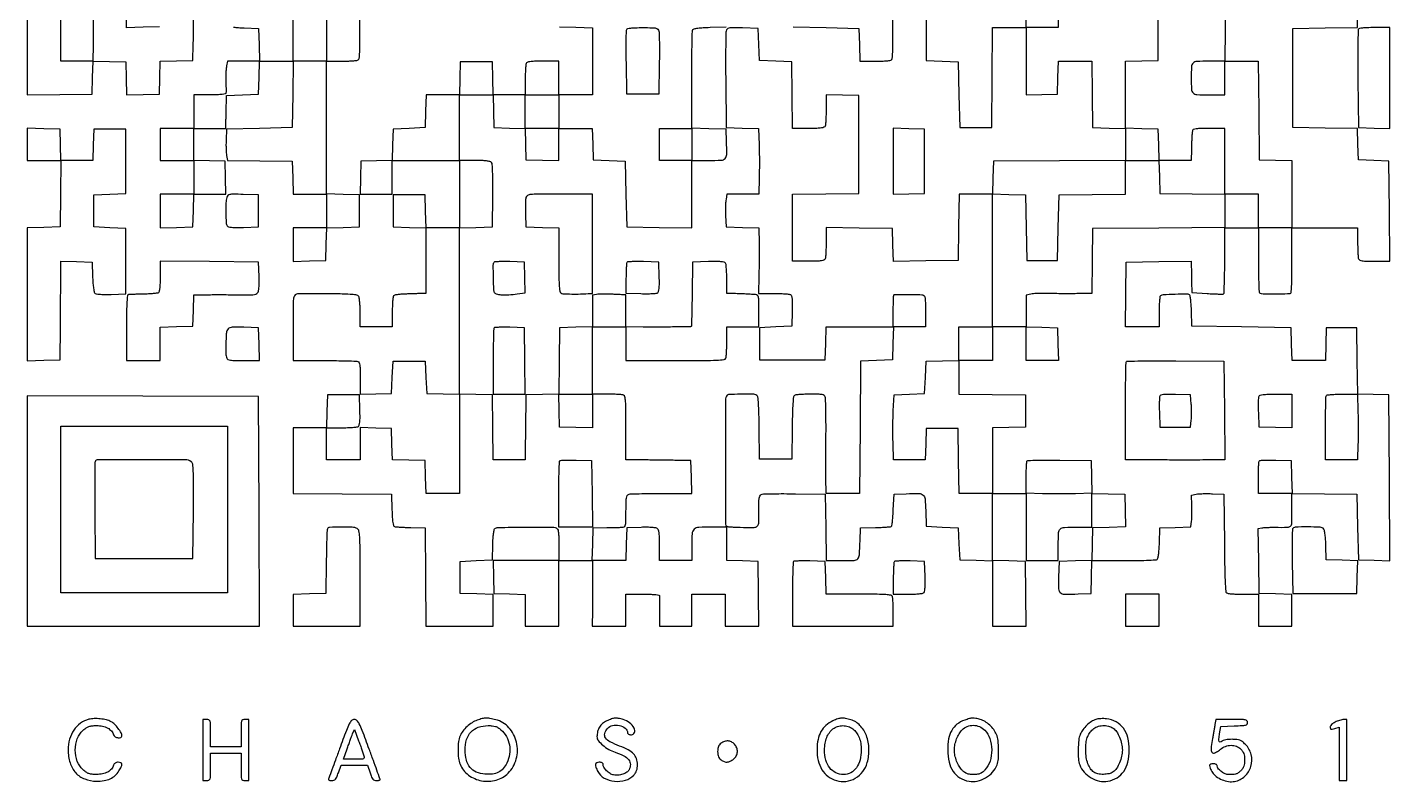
# Model space of a CAD drawing. Extents: x 179 to 1071, y 112 to 1107.
# Drawn here: x 179 to 1071, y 112 to 606 of the extents above; entities that cross this region are included whole.
import ezdxf

# ---------------------------------------------------------------- set-up
doc = ezdxf.new("R2010")
doc.units = 0

msp = doc.modelspace()

# ---------------------------------------------------------------- linework, layer by layer
for points in [[(179, 648.932337), (179, 605.446281), (179, 561.960225), (200.25, 562.230112), (221.5, 562.5), (221.784171, 573.283485), (222.068343, 584.06697), (232.784171, 583.783485), (243.5, 583.5), (243.784171, 572.716515), (244.068343, 561.93303), (254.784171, 562.216515), (265.5, 562.5), (265.783492, 573.216508), (266.066984, 583.933016), (276.783492, 584.216508), (287.5, 584.5), (287.703106, 595, 0.001202), (287.784366, 599.797098, 0.000693), (287.860325, 605.573437, 0.000692), (287.920534, 611.373532, 0.001159)], [(313.999888, 606.312947, 0.013854), (317.34104, 605.980158, 0.010217), (321.054124, 605.790118), (330.5, 605.5), (330.783832, 594.75), (331.067663, 584), (320.613287, 584), (310.158911, 584), (309.491485, 580.961233, 0.032614), (309.2466, 579.351807, 0.009444), (309.078539, 576.843679, 0.009453), (308.995833, 574.00354, 0.009958), (309.022948, 571.211233, -0.002029), (309.091014, 568.549719, -0.002615), (309.13083, 566.104237, -0.001991), (309.145313, 564.054842, -0.022901), (309.110918, 563.25, -0.318168), (308.595088, 562.643251, -0.03323), (306.652875, 562.282403, -0.023253), (303.529831, 562.061032, -0.006067), (298.5, 562), (288, 562), (288, 551), (288, 540), (277, 540), (266, 540), (266, 529.5), (266, 519), (277, 519), (288, 519), (288, 508), (288, 497), (277, 497), (266, 497), (266, 485.966168), (266, 474.932337), (276.75, 475.216168), (287.5, 475.5), (287.783832, 486.25), (288.067663, 497), (298.567663, 497), (309.067663, 497), (308.783832, 507.75), (308.5, 518.5), (298.25, 518.784983), (288, 519.069966), (288, 529.534983), (288, 540), (298.5, 540), (309, 540), (309.111066, 545.75, -0.000597), (309.16368, 548.315351, -0.000388), (309.230318, 551.279688, -0.00039), (309.29986, 554.172908, -0.000742), (309.361066, 556.5), (309.5, 561.5), (320, 562), (330.5, 562.5), (330.783832, 573.25), (331.067663, 584), (342.053334, 584), (353.039005, 584), (352.769502, 562.25), (352.5, 540.5), (331, 540), (309.5, 539.5), (309.192221, 532.5, 0.009322), (309.118419, 529.583091, 0.008787), (309.150921, 526.607369, 0.008782), (309.272364, 523.972652, 0.02997), (309.483826, 522.269767), (310.08321, 519.039533), (331.291605, 518.769767), (352.5, 518.5), (352.783832, 507.75), (353.067663, 497), (364.033832, 497), (375, 497), (375, 486), (375, 475), (364, 475), (353, 475), (353, 463.966168), (353, 452.932337), (363.75, 453.216168), (374.5, 453.5), (374.783492, 464.216508), (375.066984, 474.933016), (385.783492, 475.216508), (396.5, 475.5), (396.5, 486), (396.5, 496.5), (385.75, 496.783832), (375, 497.067663), (375, 540.533832), (375, 584), (384.75, 584.015313, 0.00745), (388.574851, 584.078314, 0.010333), (391.998859, 584.256641, 0.007159), (394.837957, 584.504313, 0.11666), (395.735476, 584.815354, 0.231901), (396.364587, 585.843359, 0.011594), (396.649677, 589.895233, 0.011764), (396.79332, 595.998408, 0.00288), (396.735476, 606.050041), (396.5, 626.5)], [(767.5, 626.5), (767.5, 605.5), (767.5, 584.5), (778, 584), (788.5, 583.5), (789, 562), (789.5, 540.5), (800, 540.5), (810.5, 540.5), (810.763664, 573.25), (811.027329, 606), (822.013664, 606), (833, 606), (833, 583.965017), (833, 561.930034), (843.25, 562.215017), (853.5, 562.5), (853.783832, 573.25), (854.067663, 584), (865.014329, 584), (875.960995, 584), (876.230498, 562.25), (876.5, 540.5), (887.25, 540.216168), (898, 539.932337), (898, 529.476791), (898, 519.021245), (854.75, 518.760623), (811.5, 518.5), (811.216168, 507.75), (810.932337, 497), (799.985671, 497), (789.039005, 497), (788.769502, 475.25), (788.5, 453.5), (767.284032, 453.230211), (746.068065, 452.960423), (745.784032, 463.730211), (745.5, 474.5), (723.75, 474.769502), (702, 475.039005), (702, 465.60129, -0.005939), (701.955696, 461.871254, -0.007818), (701.821697, 458.471254, -0.005899), (701.632119, 455.63856, -0.07207), (701.393011, 454.581787, -0.205218), (700.601595, 453.76761, -0.063068), (698.913621, 453.30265, -0.030363), (695.960143, 453.059586, -0.005351), (690.393011, 453), (680, 453), (680, 474.980498), (680, 496.960995), (701.75, 497.230498), (723.5, 497.5), (723.5, 529.5), (723.5, 561.5), (712.75, 561.783832), (702, 562.067663), (702, 552.615619, -0.00593), (701.955696, 548.880092, -0.007809), (701.821697, 545.475463, -0.005887), (701.632128, 542.638889, -0.0721), (701.393011, 541.581787, -0.205063), (700.602242, 540.767793, -0.063154), (698.916741, 540.302749, -0.030411), (695.968078, 540.059623, -0.005366), (690.412514, 540), (680.039005, 540), (679.769502, 561.75), (679.5, 583.5), (669, 584), (658.5, 584.5), (658, 595), (657.5, 605.5), (647.277755, 605.784677, 0.003506), (640.711919, 605.921466, 0.049575), (638.371271, 605.721441, 0.164803), (637.212904, 605.071993, 0.129588), (636.550224, 603.784677, 0.051347), (636.352955, 602.077691, 0.000995), (636.260202, 593.211749, 0.002387), (636.221888, 582.853401, 0.001596), (636.272468, 571), (636.5, 540.5), (647.162399, 540.217057), (657.824797, 539.934114), (658.162399, 529.217057, -0.004794), (658.269327, 524.336011, -0.002808), (658.308493, 518.490323, -0.002808), (658.281987, 512.641501, -0.004771), (658.185662, 507.75), (657.871323, 497), (647.480975, 497), (637.090626, 497), (636.488823, 493.75, 0.030569), (636.275841, 492.012596, 0.008349), (636.153831, 489.251562, 0.00841), (636.120388, 486.109769, 0.008667), (636.19351, 483), (636.5, 475.5), (647.25, 475.216168), (658, 474.932337), (658.109067, 464.716168, -0.002426), (658.13656, 459.994918, -0.00132), (658.126879, 454.196312, -0.001315), (658.08595, 448.299595, -0.002087), (658.016543, 443.25), (657.814951, 432), (667.657476, 431.984687, -0.007683), (671.521546, 431.919292, -0.010595), (674.987176, 431.733781, -0.007485), (677.858404, 431.475724, -0.115704), (678.788231, 431.152042, -0.19692), (679.395734, 430.294865, -0.033714), (679.721018, 428.282937, -0.023663), (679.861823, 425.195195, -0.006827), (679.788231, 420.417355), (679.5, 410.5), (669, 410), (658.5, 409.5), (658.5, 399), (658.5, 388.5), (680, 388.5), (701.5, 388.5), (701.783832, 399.25), (702.067663, 410), (724.067663, 410), (746.067663, 410), (745.783832, 399.25), (745.5, 388.5), (735, 388), (724.5, 387.5), (724.239377, 344.25), (723.978755, 301), (712.989377, 301), (702, 301), (701.934979, 311.25, -0.001255), (701.914658, 316.549802, -0.000393), (701.910372, 324.492892, -0.000392), (701.91951, 333.361818, -0.000434), (701.942517, 341.93857, 0.002648), (701.928607, 349.901447, 0.003883), (701.824877, 356.905417, 0.001891), (701.668158, 362.850146, 0.069409), (701.44015, 364.18857, 0.172095), (700.718006, 365.142096, 0.100265), (699.371302, 365.682956, 0.04039), (696.886676, 365.935515, 0.005558), (691.682612, 365.984687, 0.007861), (688.075707, 365.921961, 0.010795), (684.836478, 365.744599, 0.00773), (682.15437, 365.497825, 0.115189), (681.271356, 365.188869, 0.227649), (680.645931, 364.185034, 0.009749), (680.261055, 359.921097, 0.011195), (679.961522, 353.702827, 0.003119), (679.771356, 343.954182), (679.5, 323.5), (669, 323.5), (658.5, 323.5), (658.228644, 343.954182, 0.003119), (658.038478, 353.702827, 0.011195), (657.738945, 359.921097, 0.009749), (657.354069, 364.185034, 0.227649), (656.728644, 365.188869, 0.137526), (653.910704, 366.037778, 0.011125), (646.102655, 366.014499, 0.007626), (638.088759, 365.689898, 0.295326), (636.708849, 364.683655, 0.092162), (636.037766, 361.049501, 0.000407), (636.117648, 321.405286, 0.000174), (636.246687, 280.786762, 0.258992), (636.949663, 279.53111, 0.112874), (637.629837, 279.299062, 0.006138), (639.899236, 279.090358, 0.009301), (642.628572, 278.924129, 0.006638), (645.688512, 278.835514, 0.005479), (654.911879, 278.792005, 0.178539), (656.969751, 279.565646, 0.209522), (657.872839, 281.460392, 0.007927), (658, 289.480948, -0.003689), (658.04877, 296.090254, -0.046635), (658.316854, 298.56377, -0.147729), (658.985695, 299.804249, -0.136351), (660.25, 300.514659, -0.054895), (661.840683, 300.724598, -0.002293), (667.567187, 300.821708, -0.003942), (674.365834, 300.85221, -0.002788), (682, 300.783711), (701.5, 300.5), (701.769502, 278.75), (702.039005, 257), (712.50045, 257, 0.011615), (720.475254, 257.185286, 0.199966), (722.786976, 258.276951, 0.170041), (723.829986, 260.757562, 0.007917), (724.24922, 270), (724.5, 278.5), (734.33884, 278.672173, 0.006114), (738.157126, 278.785708, 0.0092), (741.481737, 278.986604, 0.004687), (744.269295, 279.232903, 0.17277), (744.83884, 279.5008, 0.167794), (745.11859, 280.070473, 0.004289), (745.452659, 282.952261, 0.008673), (745.760501, 286.383219, 0.005756), (746, 290.328626), (746.5, 300.5), (754.496645, 300.796504, -0.010944), (762.958841, 300.924926, -0.179106), (765.567079, 299.939704, -0.195806), (766.788181, 297.526579, -0.013482), (767.215131, 289.7397), (767.5, 279.5), (778, 279), (788.5, 278.5), (789, 268), (789.5, 257.5), (800.25, 257.216168), (811, 256.932337), (811, 235.466168), (811, 214), (822.019888, 214), (833.039775, 214), (832.769888, 235.25), (832.5, 256.5), (821.75, 256.783832), (811, 257.067663), (811, 279.033832), (811, 301), (822, 301), (833, 301), (833, 279), (833, 257), (843.5, 257), (854, 257), (854, 267.383369, -0.013409), (854.212842, 275.318307, -0.202173), (855.394674, 277.74871, -0.171913), (858.044544, 278.803189, -0.009167), (867.25, 278.986345), (876, 279), (876, 290.033832), (876, 301.067663), (886.75, 300.783832), (897.5, 300.5), (897.783485, 289.784171), (898.06697, 279.068343), (887.283485, 278.784171), (876.5, 278.5), (876.216508, 267.783492), (875.933016, 257.066984), (865.216508, 256.783492), (854.5, 256.5), (854.215323, 246.277755, 0.013848), (854.214168, 238.4457, 0.210395), (855.349379, 236.048609, 0.179386), (857.971409, 235.065344, 0.009619), (867, 235.204946), (875.5, 235.5), (875.783832, 246.25), (876.067663, 257), (896.783832, 257.015313, 0.003465), (904.810968, 257.076872, 0.005297), (911.770414, 257.252233, 0.002055), (917.725462, 257.489947, 0.131274), (918.711195, 257.800347, 0.199883), (919.262532, 258.589, 0.01918), (919.684251, 260.944063, 0.019108), (920.012968, 264.199826, 0.00836), (920.211195, 268.535034), (920.5, 278.5), (930.62757, 278.783631), (940.755139, 279.067263), (941.245984, 282.783631, 0.02043), (941.416849, 284.667274, 0.007166), (941.512695, 287.383123, 0.007101), (941.532878, 290.376392, 0.008251), (941.464663, 293.222743), (941.192497, 299.945487), (944.346249, 300.529234, -0.031064), (946.043619, 300.735482, -0.008198), (948.776711, 300.851473, -0.008289), (951.8973, 300.880936, -0.008427), (955, 300.80649), (962.5, 300.5), (962.764319, 268.550168, 0.001803), (962.951056, 252.830801, 0.007577), (963.240328, 243.392156, 0.00522), (963.604237, 236.927232, 0.238962), (964.264319, 235.81548, 0.116655), (965.161958, 235.504391, 0.00716), (968.001081, 235.256679, 0.010334), (971.425135, 235.078324, 0.007451), (975.25, 235.015313), (985, 235), (985, 224.5), (985, 214), (996, 214), (1007, 214), (1007, 224.466168), (1007, 234.932337), (996.25, 235.216168), (985.5, 235.5), (985.230182, 256.725974), (984.960364, 277.951948), (987.230182, 278.428771, -0.033329), (988.50524, 278.609012, -0.007097), (990.742616, 278.742523, -0.007393), (993.345027, 278.822247, -0.006972), (996, 278.827282, 0.006872), (1004.181227, 278.841151, 0.197156), (1006.078925, 279.654149, 0.190105), (1006.893301, 281.575004, 0.006317), (1007, 290.019888), (1007, 301.039775), (1028.25, 300.769888), (1049.5, 300.5), (1050, 279), (1050.5, 257.5), (1060.758629, 257.214922), (1071.017259, 256.929843), (1070.758629, 311.214922), (1070.5, 365.5), (1060.269405, 365.784769), (1050.038811, 366.069538), (1049.769405, 387.784769), (1049.5, 409.5), (1039.5, 409.5), (1029.5, 409.5), (1029.216168, 398.75), (1028.932337, 388), (1018, 388), (1007.067663, 388), (1006.783832, 398.75), (1006.5, 409.5), (974, 410), (941.5, 410.5), (941.211195, 420.464966, 0.009143), (941.028489, 424.328163, 0.013786), (940.715179, 427.683218, 0.008512), (940.334125, 430.432793, 0.219027), (939.928184, 431.044385, 0.143525), (938.25123, 431.505737, 0.003796), (930.462578, 431.317044, 0.004146), (922.730621, 431.006787, 0.12697), (920.901089, 430.43887, 0.229345), (920.541955, 429.874018, 0.007453), (920.264695, 427.125393, 0.012937), (920.065224, 423.791061, 0.00847), (920, 419.940983), (920, 410), (908.980112, 410), (897.960225, 410), (898.230112, 431.25), (898.5, 452.5), (919.75, 452.769888), (941, 453.039775), (941.091885, 449.769888, -0.000728), (941.137628, 448.053079, -0.000211), (941.203226, 445.40428, -0.000212), (941.27461, 442.419808, -0.000226), (941.341885, 439.5), (941.5, 432.5), (951.5, 431.885509, 0.004363), (955.386444, 431.680715, 0.006539), (958.782812, 431.575931, 0.003037), (961.66394, 431.542248, 0.13065), (962.25, 431.694526, 0.259955), (962.55475, 432.193709, 0.00129), (962.779688, 438.291917, 0.005298), (962.945967, 445.308555, 0.003275), (963, 453.559017), (963, 475), (974, 475), (985, 475), (985.015313, 454.25, 0.003304), (985.074295, 446.220753, 0.005107), (985.241942, 439.285299, 0.001804), (985.468438, 433.326098, 0.142589), (985.765313, 432.444636, 0.23222), (986.833164, 431.852488, 0.005925), (992.492631, 431.636715, 0.012203), (998.946538, 431.624755, 0.01039), (1005.75, 431.91975, 0.365752), (1006.410258, 432.5541, 0.011568), (1006.734532, 436.549007, 0.011919), (1006.945204, 442.738975, 0.002546), (1007, 453.5), (1007, 475), (1028.5, 475), (1050, 475), (1050, 465.581787, 0.005951), (1050.044305, 461.859224, 0.007831), (1050.178303, 458.465525, 0.005915), (1050.367894, 455.638111, 0.07203), (1050.606989, 454.581787, 0.201272), (1051.382022, 453.772279, 0.065239), (1053.008523, 453.305235, 0.031606), (1055.841873, 453.060568, 0.005737), (1061.120653, 453), (1071.027329, 453), (1070.763664, 485.75), (1070.5, 518.5), (1060.5, 519), (1050.5, 519.5), (1050.215235, 529.730213), (1049.930471, 539.960427), (1028.715235, 540.230213), (1007.5, 540.5), (1007.5, 573), (1007.5, 605.5), (1028.75, 605.769888), (1050, 606.039775), (1050, 616.53051)], [(680.5, 606.5), (702, 606), (723.5, 605.5), (723.783832, 594.75), (724.067663, 584), (733.783832, 584.015313, 0.007386), (737.594622, 584.077618, 0.01026), (741.004283, 584.253852, 0.00707), (743.832174, 584.498506, 0.116926), (744.720112, 584.805858, 0.232608), (745.337984, 585.818898, 0.010884), (745.621695, 589.934574, 0.011529), (745.76903, 596.072148, 0.002925), (745.720112, 606.040545), (745.5, 626.5)], [(963.5, 626.5), (963.230112, 605.25), (962.960225, 584), (952.596744, 584, 0.011782), (944.767762, 583.815489, 0.180174), (942.320645, 582.77032, 0.191367), (941.228374, 580.404063, 0.013576), (941.027309, 573, 0.013589), (941.228611, 565.594846, 0.191575), (942.322049, 563.228901, 0.179999), (944.771617, 562.184186, 0.011737), (952.616631, 562), (963, 562), (963, 573), (963, 584), (973.986147, 584), (984.972294, 584), (985.236147, 551.75), (985.5, 519.5), (996.25, 519.216168), (1007, 518.932337), (1007, 496.966168), (1007, 475), (996, 475), (985, 475), (985, 486), (985, 497), (974, 497), (963, 497), (963, 518.5), (963, 540), (952.5, 540, 0.006109), (947.478816, 539.938651, 0.023127), (944.346248, 539.716867, 0.032638), (942.387958, 539.356104, 0.312239), (941.858431, 538.75, 0.006668), (941.59751, 536.134712, 0.007792), (941.4217, 533.645783, 0.005874), (941.291955, 530.643419, 0.001963), (941.171044, 526.25), (941, 519), (930.534983, 519), (920.069966, 519), (919.784983, 529.25), (919.5, 539.5), (908.75, 539.783832), (898, 540.067663), (898, 562), (898, 583.932337), (908.75, 584.216168), (919.5, 584.5), (919.5, 605.5), (919.5, 626.5)], [(222.215634, 611.202902, 0.000693), (222.139675, 605.426563, 0.000692), (222.079466, 599.626468, 0.001159), (222.046894, 594.75), (222, 584), (211.5, 584), (201, 584), (200.926805, 594.25, -0.001263), (200.88882, 602.481999, -0.000694), (200.881759, 612.561227, -0.00058)], [(527.5, 606.5), (538.25, 606.216168), (549, 605.932337), (549, 583.966168), (549, 562), (538, 562), (527, 562), (527, 573), (527, 584), (516.606989, 584, 0.005351), (511.039857, 583.940414, 0.030363), (508.086379, 583.69735, 0.063068), (506.398405, 583.23239, 0.205218), (505.606989, 582.418213, 0.07203), (505.367894, 581.361889, 0.005915), (505.178303, 578.534475, 0.007831), (505.044305, 575.140776, 0.005951), (505, 571.418213), (505, 562), (494.533832, 562), (484.067663, 562), (483.783832, 572.75), (483.5, 583.5), (473, 583.5), (462.5, 583.5), (462.216168, 572.75), (461.932337, 562), (451, 562), (440.067663, 562), (439.783832, 551.25), (439.5, 540.5), (429, 540), (418.5, 539.5), (418.215399, 529.284601), (417.930798, 519.069202), (407.715399, 518.784601), (397.5, 518.5), (397.216168, 507.75), (396.932337, 497), (407.466168, 497), (418, 497), (418, 508), (418, 519), (440, 519), (462, 519), (462, 497), (462, 475), (451.033832, 475), (440.067663, 475), (439.783832, 485.75), (439.5, 496.5), (429, 496.5), (418.5, 496.5), (418.5, 486), (418.5, 475.5), (429.25, 475.216168), (440, 474.932337), (440, 453.466168), (440, 432), (437.75, 431.9154, -0.00139), (436.443734, 431.869921, -0.000235), (433.949472, 431.791196, -0.000257), (431.01887, 431.701588, -0.000229), (427.971605, 431.611377, 0.008822), (424.999143, 431.472222, 0.011621), (422.29583, 431.23463, 0.009173), (420.062017, 430.944291, 0.101845), (419.221605, 430.63696, 0.204882), (418.65917, 429.837444, 0.023795), (418.299708, 427.628278, 0.020751), (418.069146, 424.44143, 0.007682), (418, 419.940983), (418, 410), (407.5, 410), (397, 410), (396.984687, 419.25, 0.009445), (396.909641, 422.902151, 0.012477), (396.695489, 426.223437, 0.009919), (396.394916, 428.965483, 0.109042), (396.021686, 430, 0.207124), (394.831403, 430.812319, 0.025558), (391.646508, 431.258797, 0.016), (386.329764, 431.557786, 0.00279), (376.286999, 431.744592, 0.002682), (368.926118, 431.800934, 0.00377), (362.357743, 431.766452, 0.002243), (356.829342, 431.670945, 0.050714), (355.25, 431.47554, 0.217584), (353.932602, 430.467944, 0.097162), (353.282164, 428.332467, 0.024165), (353.037921, 423.782049, 0.001326), (353, 409.480948), (353, 388), (373.418213, 388, -0.002771), (381.357109, 387.956005, -0.004125), (388.303225, 387.821697, -0.001841), (394.220565, 387.636631, -0.083055), (395.418213, 387.393011, -0.205495), (396.232716, 386.600436, -0.062914), (396.697526, 384.908024, -0.030277), (396.940481, 381.945911, -0.005326), (397, 376.358028), (397, 365.930034), (407.25, 366.215017), (417.5, 366.5), (418, 377), (418.5, 387.5), (429, 387.5), (439.5, 387.5), (440, 377), (440.5, 366.5), (451.25, 366.216168), (462, 365.932337), (462, 333.466168), (462, 301), (451.033832, 301), (440.067663, 301), (439.783832, 311.75), (439.5, 322.5), (428.784613, 322.783481), (418.069227, 323.066961), (417.784613, 333.283481), (417.5, 343.5), (407.25, 343.784983), (397, 344.069966), (397, 333.534983), (397, 323), (386, 323), (375, 323), (375, 333.5), (375, 344), (384.75, 344.015313, 0.007755), (388.578609, 344.080714, 0.010675), (392.014355, 344.266219, 0.007585), (394.860149, 344.524351, 0.115445), (395.788231, 344.847958, 0.19692), (396.395734, 345.705135, 0.033714), (396.721018, 347.717063, 0.023663), (396.861823, 350.804805, 0.006827), (396.788231, 355.582645), (396.5, 365.5), (386, 365.5), (375.5, 365.5), (375.216168, 354.75), (374.932337, 344), (363.966168, 344), (353, 344), (353, 322.513853), (353, 301.027706), (385.25, 300.763853), (417.5, 300.5), (417.78548, 290.205, 0.006512), (417.990646, 285.172696, 0.02504), (418.315173, 282.058752, 0.038147), (418.771319, 280.112102, 0.228339), (419.465675, 279.374798, 0.070471), (420.418437, 279.156034, 0.004821), (423.188385, 278.946933, 0.006813), (426.508777, 278.773856, 0.005059), (430.180195, 278.669798), (439.5, 278.5), (439.763853, 246.25), (440.027706, 214), (462.013853, 214), (484, 214), (484, 224.466168), (484, 234.932337), (473.25, 235.216168), (462.5, 235.5), (462.5, 246), (462.5, 256.5), (473, 257), (483.5, 257.5), (483.788805, 267.464966, -0.009185), (483.978344, 271.465495, -0.015642), (484.302506, 274.797089, -0.011428), (484.70247, 277.423379, -0.213988), (485.160452, 278.099165, -0.13594), (487.320716, 278.728202, -0.001145), (504.929603, 278.919042, -0.001586), (522.196447, 279.011854, -0.092414), (525.290056, 278.44219, -0.187548), (526.187199, 277.627618, -0.077472), (526.693084, 276.038367, -0.0334), (526.942215, 273.174233, -0.004997), (527, 267.393011), (527, 257), (505.466168, 257), (483.932337, 257), (484.216168, 246.25), (484.5, 235.5), (494.75, 235.215017), (505, 234.930034), (505, 224.465017), (505, 214), (516, 214), (527, 214), (527, 235.5), (527, 257), (538, 257), (549, 257), (549.06017, 245.75, -0.001218), (549.074883, 240.698049, -0.000766), (549.068651, 234.79375, -0.000769), (549.04469, 228.984363, -0.001409), (549.004546, 224.25), (548.888751, 214), (559.944376, 214), (571, 214), (571, 224.5), (571, 235), (582.043837, 235, -0.005353), (587.436059, 234.942266, -0.023244), (590.625709, 234.725378, -0.037204), (592.514505, 234.364582, -0.375493), (592.925354, 233.75, 0.029686), (592.865555, 232.894407, 0.001563), (592.84552, 230.15, 0.00246), (592.84795, 226.884359, 0.001786), (592.881517, 223.25), (593, 214), (603.5, 214), (614, 214), (614, 224.5), (614, 235), (625, 235), (636, 235), (636, 224.5), (636, 214), (647.019888, 214), (658.039775, 214), (657.769888, 235.25), (657.5, 256.5), (647.25, 256.784983), (637, 257.069966), (637, 268.034983), (637, 279), (627.434259, 279, 0.013421), (618.652839, 278.764238, 0.170843), (615.649476, 277.522304, 0.194265), (614.28305, 274.740087, 0.018196), (614, 266.964816), (614, 257), (603.5, 257), (593, 257), (593, 266.877555, 0.007345), (592.929838, 271.653266, 0.024181), (592.685192, 274.794146, 0.035127), (592.271246, 276.875583, 0.154085), (591.600715, 277.916414, 0.132968), (590.513859, 278.412685, 0.020746), (588.150171, 278.703614, 0.018924), (584.957683, 278.84141, 0.009044), (580.850715, 278.788859), (571.5, 278.5), (571.216168, 267.75), (570.932337, 257), (559.932337, 257), (548.932337, 257), (549.216168, 267.75), (549.5, 278.5), (558.5, 278.640285, 0.000842), (562.074507, 278.702026, 0.001074), (565.370313, 278.77159, 0.000834), (568.133668, 278.840464, 0.009007), (569.25, 278.890285, 0.231448), (570.178012, 279.418551, 0.108752), (570.705265, 280.731911, 0.037007), (570.94858, 283.394619, 0.004286), (571, 289.393011, -0.005351), (571.059586, 294.960143, -0.030363), (571.30265, 297.913621, -0.063068), (571.76761, 299.601595, -0.205218), (572.581787, 300.393011, -0.082832), (573.776122, 300.63651, -0.001914), (579.559838, 300.821697, -0.00421), (586.355439, 300.955998, -0.002835), (594.115619, 301), (614.067663, 301), (613.783832, 311.75), (613.5, 322.5), (603, 322.675726, 0.000788), (598.202906, 322.748445, 0.000454), (592.426563, 322.821651, 0.000454), (586.626468, 322.884622, 0.00076), (581.75, 322.925726), (571, 323), (571, 343.893011, 0.002106), (570.950214, 355.715635, 0.016256), (570.72381, 361.243952, 0.030951), (570.301441, 364.346099, 0.257256), (569.418213, 365.393011, 0.07203), (568.361889, 365.632106, 0.005915), (565.534475, 365.821697, 0.007831), (562.140776, 365.955695, 0.005951), (558.418213, 366), (549, 366), (549, 388), (549, 410), (560, 410), (571, 410), (571, 399), (571, 388), (603.393011, 388, 0.001243), (622.08678, 388.046481, 0.010731), (630.42282, 388.266892, 0.016522), (635.195595, 388.654033, 0.279562), (636.393011, 389.581787, 0.07203), (636.632106, 390.638111, 0.005915), (636.821697, 393.465525, 0.007831), (636.955695, 396.859224, 0.005951), (637, 400.581787), (637, 410), (647.5, 410), (658, 410), (658, 420.5, 0.003352), (657.954921, 427.224924, 0.048655), (657.69244, 429.587618, 0.175767), (657.016838, 430.675217, 0.149258), (655.75, 431.167506, 0.001986), (652.205797, 431.417209, 0.003814), (649.36184, 431.584448, 0.003716), (646.467483, 431.710946, 0.001781), (642.75, 431.832494), (637, 432), (636.984687, 441.25, 0.008159), (636.919317, 444.886885, 0.011123), (636.734034, 448.160822, 0.008145), (636.475757, 450.869394, 0.113997), (636.152902, 451.78684, 0.199716), (635.281101, 452.39767, 0.032047), (633.18343, 452.720814, 0.022682), (629.955578, 452.861053, 0.006397), (624.918214, 452.78684), (614.5, 452.5), (614.26659, 431.599923, -0.001278), (614.156325, 423.56607, -0.002088), (614.016967, 416.754467, -0.000251), (613.864526, 410.690643, -0.192258), (613.744575, 410.411242, -0.194513), (613.159485, 410.163062, -0.000479), (603.914768, 410.01528, -0.003012), (593.716025, 409.923465, -0.002123), (582.25, 409.937986), (571, 410), (571, 420.5), (571, 431), (568, 431.125, -0.000897), (566.490601, 431.190605, -0.000321), (564.339063, 431.289374, -0.000319), (561.979926, 431.4007, -0.000377), (559.75, 431.50904, 0.009924), (557.538322, 431.574202, 0.00879), (555.234375, 431.555835, 0.008861), (553.160189, 431.466024, 0.026501), (551.75, 431.304585), (549, 430.841089), (549, 420.454376), (549, 410.067663), (538.25, 409.783832), (527.5, 409.5), (527.230591, 387.783635), (526.961183, 366.06727), (516.230591, 365.783635), (505.5, 365.5), (505.322108, 354.5, 0.000681), (505.248714, 349.544418, 0.000421), (505.17529, 343.720312, 0.000422), (505.112467, 337.967405, 0.00076), (505.072108, 333.25), (505, 323), (494.519888, 323), (484.039775, 323), (483.769888, 344.25), (483.5, 365.5), (472.75, 365.783832), (462, 366.067663), (462, 420.5), (462, 474.932337), (472.75, 475.216168), (483.5, 475.5), (483.771094, 495.87212, 0.003345), (483.833319, 505.276081, 0.010005), (483.70418, 511.705807, 0.008655), (483.441468, 516.27761, 0.155745), (482.89865, 517.62212, 0.156203), (481.870358, 518.27857, 0.033485), (479.765909, 518.686183, 0.023668), (476.612619, 518.929625, 0.007431), (471.877555, 519), (462, 519), (462, 540.5), (462, 562), (472.966168, 562), (483.932337, 562), (484.216168, 551.25), (484.5, 540.5), (494.715399, 540.215399), (504.930798, 539.930798), (505.215399, 529.715399), (505.5, 519.5), (516.25, 519.216168), (527, 518.932337), (527, 529.466168), (527, 540), (537.965017, 540), (548.930034, 540), (549.215017, 529.75), (549.5, 519.5), (560, 519), (570.5, 518.5), (571, 497), (571.5, 475.5), (592.75, 475.230112), (614, 474.960225), (614, 496.980112), (614, 519), (624.980948, 519, 0.011716), (633.393045, 519.197133, 0.194087), (635.890885, 520.343501, 0.189664), (636.924033, 522.913387, 0.011109), (636.796504, 531.503355), (636.5, 539.5), (625.25, 539.782751), (614, 540.065502), (614.015313, 571.782751, -0.00227), (614.076815, 584.028031, -0.003575), (614.252498, 594.539275, -0.000952), (614.488324, 603.689786, -0.135427), (614.801248, 604.712654, -0.202046), (615.605497, 605.269945, -0.018631), (618.047097, 605.68903, -0.018541), (621.445159, 606.01506, -0.007781), (626.035936, 606.212654), (636.5, 606.5)]]:
    msp.add_lwpolyline(points, format="xyb")
for points in [[(854.215017, 616.25), (853.930034, 606), (843.47564, 606), (833.021245, 606), (832.760623, 649.25)], [(375, 627.067663), (375, 605.533832), (375, 584), (364, 584), (353, 584), (353, 627.480498)], [(265.5, 606.5), (254.785353, 606.216527), (244.070705, 605.933054), (243.785353, 616.216527)]]:
    msp.add_lwpolyline(points)
for points in [[(592.52561, 603.75, -0.055994), (592.739502, 602.158729, -0.002344), (592.837176, 596.432813, -0.004024), (592.86656, 589.634165, -0.002846), (592.794662, 582), (592.5, 562.5), (582, 562.5), (571.5, 562.5), (571.228584, 582.973, -0.002311), (571.16003, 590.911562, -0.003516), (571.180843, 597.807175, -0.001312), (571.255956, 603.733152, -0.088003), (571.447199, 604.723, -0.243882), (572.135605, 605.334079, -0.031646), (574.130427, 605.705879, -0.023385), (577.209457, 605.934877, -0.006869), (581.949563, 606, -0.003975), (588.229792, 605.950073, -0.048468), (590.617016, 605.679744, -0.149099), (591.824605, 605.011168, -0.131667)], [(1050.454031, 604.740803, 0.089592), (1050.262009, 603.729818, 0.000579), (1050.190493, 594.601072, 0.002304), (1050.168885, 584.152527, 0.001466), (1050.235416, 571.990803), (1050.5, 540.5), (1060.75, 540.215017), (1071, 539.930034), (1071, 572.965017), (1071, 606), (1060.968615, 606, 0.006943), (1056.259955, 605.934612, 0.022858), (1053.16219, 605.706576, 0.029866), (1051.13516, 605.340013, 0.246246)], [(179, 529.533832), (179, 519), (190.019502, 519), (201.039005, 519), (200.769502, 497.25), (200.5, 475.5), (189.75, 475.216168), (179, 474.932337), (179, 431.432337), (179, 387.932337), (189.75, 388.216168), (200.5, 388.5), (200.698391, 410, 0.000195), (200.778129, 419.022361, 0.000176), (200.853665, 428.352464, 0.000176), (200.915426, 436.708876, 0.000563), (200.948391, 442.284983), (201, 453.069966), (211.25, 452.784983), (221.5, 452.5), (221.790118, 443.054124, 0.009941), (221.977975, 439.343588, 0.013554), (222.304236, 436.010384, 0.01037), (222.704917, 433.274446, 0.132407), (223.132908, 432.339856, 0.16767), (224.095301, 431.755325, 0.030408), (226.191529, 431.432554, 0.022732), (229.290048, 431.288296, 0.007527), (233.84279, 431.351974), (243.5, 431.632485), (243.5, 453.066242), (243.5, 474.5), (233, 475), (222.5, 475.5), (222.5, 486), (222.5, 496.5), (233, 497), (243.5, 497.5), (243.5, 518.5), (243.5, 539.5), (233, 539.5), (222.5, 539.5), (222.215017, 529.25), (221.930034, 519), (211.5, 519), (201.069966, 519), (200.784983, 529.25), (200.5, 539.5), (189.75, 539.783832), (179, 540.067663)], [(920.216168, 508.25), (920.5, 497.5), (941.75, 497.230112), (963, 496.960225), (963, 485.990735), (963, 475.021245), (919.75, 474.760623), (876.5, 474.5), (876.230112, 453.25), (875.960225, 432), (866.230112, 431.82294, -0.003671), (861.878007, 431.775707, -0.002356), (856.826769, 431.781779, -0.002367), (851.881087, 431.834445, -0.004436), (847.882293, 431.931452, 0.008234), (844.353302, 431.990243, 0.008606), (840.875926, 431.931046, 0.00834), (837.876247, 431.778194, 0.03717), (836.132293, 431.529056), (833, 430.841089), (833, 420.455528), (833, 410.069966), (843.25, 409.784983), (853.5, 409.5), (853.783832, 398.75), (854.067663, 388), (843.533832, 388), (833, 388), (833, 399), (833, 410), (822, 410), (811, 410), (811, 399), (811, 388), (800, 388), (789, 388), (789, 377.019502), (789, 366.039005), (810.75, 365.769502), (832.5, 365.5), (832.5, 355), (832.5, 344.5), (821.75, 344.216168), (811, 343.932337), (811, 322.466168), (811, 301), (800.019888, 301), (789.039775, 301), (788.769888, 322.25), (788.5, 343.5), (778, 343.5), (767.5, 343.5), (767.215017, 333.25), (766.930034, 323), (756.575641, 323), (746.221248, 323), (745.860624, 333.75, -0.006273), (745.758265, 338.626544, -0.00375), (745.752808, 344.426563, -0.003753), (745.834058, 350.202792, -0.006503), (746, 355), (746.5, 365.5), (756.5, 366), (766.5, 366.5), (767, 377), (767.5, 387.5), (778.25, 387.783832), (789, 388.067663), (789, 399.033832), (789, 410), (800, 410), (811, 410), (811, 453.533832), (811, 497.067663), (821.75, 496.783832), (832.5, 496.5), (833, 475), (833.5, 453.5), (843.5, 453.5), (853.5, 453.5), (854, 475), (854.5, 496.5), (876.25, 496.769502), (898, 497.039005), (898, 508.019502), (898, 519), (908.966168, 519), (919.932337, 519)], [(309.639072, 494.783598, 0.05738), (309.118747, 491.272237, 0.010932), (309.050085, 484.804229, 0.007371), (309.221352, 478.215727, 0.131918), (309.847958, 476.211769, 0.19692), (310.705135, 475.604266, 0.033714), (312.717063, 475.278982, 0.023663), (315.804805, 475.138177, 0.006827), (320.582645, 475.211769), (330.5, 475.5), (330.5, 486), (330.5, 496.5), (320.375418, 496.783598, 0.003649), (313.903588, 496.917627, 0.049436), (311.551156, 496.716283, 0.157976), (310.35952, 496.069099, 0.125186)], [(505.473998, 494.75, 0.047969), (505.270341, 493.400533, 0.007225), (505.16227, 490.664062, 0.008052), (505.13333, 487.419301, 0.006878), (505.204946, 484), (505.5, 475.5), (516.25, 475.216168), (527, 474.932337), (527, 454.088613, 0.002919), (527.059359, 443.920339, 0.011422), (527.276079, 437.64435, 0.011139), (527.611542, 433.440859, 0.211094), (528.25, 432.32056, 0.143787), (529.693129, 431.791964, 0.009827), (534.093713, 431.590101, 0.012726), (539.638294, 431.586014, 0.007528), (546.25, 431.849085), (549, 432), (549, 464.5), (549, 497), (527.519052, 497, 0.001335), (513.232408, 496.961864, 0.024098), (508.666665, 496.717249, 0.09572), (506.510564, 496.067801, 0.213591)], [(266, 443.07287, -0.007985), (265.930179, 438.701395, -0.019217), (265.702616, 435.472954, -0.019568), (265.357905, 433.159775, -0.210572), (264.833894, 432.397341, -0.108379), (264.000724, 432.104811, -0.007361), (261.488813, 431.834951, -0.01027), (258.456871, 431.617006, -0.007511), (255.083894, 431.49486, 0.001402), (251.704817, 431.413821, 0.001902), (248.654331, 431.32049, 0.001265), (246.09418, 431.225927, 0.021286), (245.25, 431.156536, 0.34902), (244.590877, 430.483041, 0.01134), (244.266355, 426.452048, 0.011845), (244.055182, 420.237422, 0.00257), (244, 409.5), (244, 388), (255, 388), (266, 388), (266, 398.966168), (266, 409.932337), (276.75, 410.216168), (287.5, 410.5), (287.784983, 420.75), (288.069966, 431), (297.784983, 431.136688, -0.00307), (302.264207, 431.172209, -0.00169), (307.743517, 431.163502, -0.001684), (313.301517, 431.11716, -0.0027), (318.044012, 431.036024, 0.005921), (323.505002, 430.977776, 0.026386), (326.704713, 431.150519, 0.046163), (328.708593, 431.554545, 0.147776), (329.83287, 432.298621, 0.125695), (330.384361, 433.462066, 0.026178), (330.702765, 435.717885, 0.021055), (330.8471, 438.8689, 0.008638), (330.788859, 443.149285), (330.5, 452.5), (298.25, 452.763853), (266, 453.027706)], [(484.700461, 452.367127, 0.198181), (483.910524, 450.467617, 0.006895), (484.000092, 442.307099, 0.007177), (484.318272, 434.177435, 0.185052), (485.2, 432.2, 0.156505), (486.780449, 431.387404, 0.031724), (489.95764, 431.065444, 0.026527), (494.272323, 431.13223, 0.012754), (499.783402, 431.651939), (505.066803, 432.286494), (504.783402, 442.393247), (504.5, 452.5), (494.950461, 452.783794, 0.007041), (491.240283, 452.841782, 0.010544), (488.000338, 452.778463, 0.005798), (485.297812, 452.637197, 0.182377)], [(571.699448, 452.366114, 0.176065), (571.420159, 451.767972, 0.005385), (571.205463, 449.003745, 0.010004), (571.050689, 445.694514, 0.006682), (571, 441.901953), (571, 432.13724), (580.75, 431.813621, 0.009019), (584.578343, 431.755645, 0.012459), (588.013227, 431.851198, 0.009092), (590.848668, 432.052604, 0.132068), (591.784391, 432.395987, 0.184056), (592.383834, 433.286585, 0.033383), (592.710287, 435.288486, 0.023848), (592.853365, 438.31633, 0.007288), (592.784391, 442.900987), (592.5, 452.5), (582.449448, 452.782781, 0.006672), (578.547259, 452.840477, 0.010046), (575.145783, 452.777033, 0.005301), (572.300668, 452.636532, 0.183378)], [(764.75, 431.105365, -0.150789), (766.017108, 430.648401, -0.181014), (766.69392, 429.585959, -0.049003), (766.955501, 427.2418, -0.0033), (767, 420.5), (767, 410), (756.5, 410), (746, 410), (746, 420.333333, -0.003769), (746.030086, 424.324255, -0.005915), (746.122379, 427.753646, -0.00196), (746.248225, 430.702141, -0.186817), (746.416608, 431.083333, -0.197309), (747.019433, 431.335263, -0.00126), (752.946028, 431.357315, -0.005454), (759.028994, 431.298266, -0.006545)], [(310.054214, 408.1013, 0.106842), (309.320502, 405.535451, 0.010375), (309.02875, 399.041138, 0.01142), (309.020304, 392.568363, 0.086433), (309.606989, 389.581787, 0.205485), (310.399526, 388.767294, 0.062919), (312.091792, 388.302479, 0.03028), (315.053621, 388.059521, 0.005326), (320.640821, 388), (331.067663, 388), (330.783832, 398.75), (330.5, 409.5), (320.804214, 409.785558, 0.004922), (315.072513, 409.89791, 0.041315), (312.493115, 409.709725, 0.103221), (311.034994, 409.15901, 0.128846)], [(484.700461, 409.367127, 0.189277), (484.416395, 408.715812, 0.00134), (484.20576, 402.60576, 0.004874), (484.05054, 395.561626, 0.003071), (484, 387.333333), (484, 366), (494.519502, 366), (505.039005, 366), (504.769502, 387.75), (504.5, 409.5), (494.950461, 409.783794, 0.007041), (491.240283, 409.841782, 0.010544), (488.000338, 409.778463, 0.005798), (485.297812, 409.637197, 0.182377)], [(962.763853, 355.25), (963.027706, 323), (952.763853, 322.926805, -0.00126), (944.527276, 322.888824, -0.000694), (934.455126, 322.881746, -0.00058), (922.339842, 322.904102, -0.000334), (907.75, 322.957682), (898, 323), (898, 354.833333, -0.002001), (898.049029, 367.086392, -0.003231), (898.199888, 377.515513, -0.000593), (898.402981, 386.698691, -0.192864), (898.680468, 387.347135, -0.194926), (899.328722, 387.621499, -0.000608), (908.434599, 387.750224, -0.003285), (918.778546, 387.815907, -0.002034), (930.930468, 387.763802), (962.5, 387.5)], [(920.44275, 364.711405, 0.081149), (920.248444, 363.774362, 0.00524), (920.158923, 360.981301, 0.007536), (920.137209, 357.634347, 0.00554), (920.210159, 353.924983), (920.5, 344.5), (930.5, 344.5), (940.5, 344.5), (941.08534, 348.886315, 0.022863), (941.269448, 350.99849, 0.010307), (941.326793, 353.780045, 0.01018), (941.266834, 356.724741, 0.013684), (941.08534, 359.386315), (940.5, 365.5), (930.732592, 365.786422, 0.006215), (925.820487, 365.869374, 0.027145), (922.9185, 365.724677, 0.046335), (921.158442, 365.373938, 0.232847)], [(1007, 354.966168), (1007, 343.932337), (996.25, 344.216168), (985.5, 344.5), (985.210159, 353.924983, -0.005394), (985.136178, 357.631743, -0.007376), (985.154817, 360.970602, -0.005045), (985.239658, 363.758353, -0.081654), (985.428774, 364.674983, -0.241018), (986.150647, 365.322788, -0.034741), (988.157558, 365.706476, -0.023677), (991.342601, 365.936534, -0.00619), (996.468615, 366), (1007, 366)], [(1050.187616, 354.75, -0.004056), (1050.286888, 349.698016, -0.002552), (1050.324862, 343.79375, -0.002561), (1050.302819, 337.984411, -0.004692), (1050.216168, 333.25), (1049.932337, 323), (1039.466168, 323), (1029, 323), (1028.911553, 333.25, -0.003309), (1028.888588, 344.666119, -0.004562), (1029.029351, 354.917557, -0.001462), (1029.262568, 363.962499, -0.131976), (1029.642595, 365.230723, -0.234171), (1030.136586, 365.538486, -0.005739), (1032.880212, 365.774025, -0.011261), (1036.1761, 365.944374, -0.00728), (1039.996633, 366), (1049.875232, 366)], [(223.453816, 321.740243, 0.089548), (223.261817, 320.729866, 0.000598), (223.19019, 311.747155, 0.00234), (223.168607, 301.460077, 0.00149), (223.235201, 289.490243), (223.5, 258.5), (255.5, 258.5), (287.5, 258.5), (287.765726, 289.5, 0.001225), (287.879013, 308.006621, 0.012082), (287.71941, 315.793845, 0.024457), (287.315418, 320.099227, 0.201729), (286.324597, 321.75, 0.157681), (282.495237, 323.016106, 0.001671), (254.221233, 323.106234, 0.001077), (225.335041, 323.03952, 0.309316)], [(548.769502, 300.75), (549.039005, 279), (538.019502, 279), (527, 279), (527, 300.333333, -0.003067), (527.050466, 308.561556, -0.004867), (527.205463, 315.605463, -0.001337), (527.415787, 321.715674, -0.189293), (527.699448, 322.366114, -0.183378), (528.300668, 322.636532, -0.005301), (531.145783, 322.777033, -0.010046), (534.547259, 322.840477, -0.006672), (538.449448, 322.782781), (548.5, 322.5)], [(875.783172, 311.814994), (876.066345, 301.129987), (865.283172, 300.814994, -0.004768), (860.376586, 300.71848, -0.002806), (854.509744, 300.691957, -0.002806), (848.646059, 300.731259, -0.00479), (843.75, 300.838476), (833, 301.176952), (833, 311.421809, -0.006252), (833.049718, 315.397542, -0.009425), (833.201626, 318.858866, -0.004814), (833.411873, 321.76026, -0.177694), (833.686388, 322.353055, -0.192368), (834.323998, 322.626628, -0.001402), (840.21171, 322.758585, -0.005018), (847.00418, 322.823589, -0.003162), (854.936388, 322.769721), (875.5, 322.5)], [(1006.783832, 311.75), (1007.067663, 301), (996.033832, 301), (985, 301), (985, 311.333333, -0.006317), (985.050668, 315.343898, -0.009512), (985.205463, 318.836713, -0.004898), (985.419778, 321.762931, -0.177451), (985.699448, 322.366114, -0.183378), (986.300668, 322.636532, -0.005301), (989.145783, 322.777033, -0.010046), (992.547259, 322.840477, -0.006672), (996.449448, 322.782781), (1006.5, 322.5)], [(375.474955, 277.75, 0.079337), (375.282691, 276.78105, 0.001128), (375.073173, 270.845312, 0.003098), (374.888033, 263.947003, 0.002033), (374.75634, 256), (374.5, 235.5), (363.75, 235.216168), (353, 234.932337), (353, 224.466168), (353, 214), (374.971999, 214), (396.943997, 214), (396.926485, 245.489174, 0.001068), (396.873566, 265.150501, 0.013441), (396.638265, 272.56911, 0.033524), (396.146449, 276.463897, 0.225396), (395.020228, 277.989174, 0.111886), (391.73448, 278.893413, 0.014487), (384.405886, 279.016074, 0.009322), (376.883686, 278.783719, 0.300334)], [(1007.447199, 277.723, 0.088003), (1007.255956, 276.733152, 0.001312), (1007.180843, 270.807175, 0.003516), (1007.16003, 263.911562, 0.002311), (1007.228584, 255.973), (1007.5, 235.5), (1028.5, 235.5), (1049.5, 235.5), (1049.783473, 246.214647), (1050.066946, 256.929295), (1039.783473, 257.214647), (1029.5, 257.5), (1029.209882, 266.945876, 0.010217), (1029.019842, 270.65896, 0.013854), (1028.687053, 274.000112, 0.010763), (1028.277004, 276.740901, 0.131421), (1027.837437, 277.695876, 0.21008), (1025.507889, 278.861486, 0.012117), (1017.338031, 279.070385, 0.010531), (1009.097702, 278.907775, 0.299392)], [(680.699448, 256.366114, 0.189039), (680.41589, 255.716778, 0.001397), (680.205463, 249.752338, 0.004978), (680.050471, 242.869838, 0.00314), (680, 234.833333), (680, 214), (713, 214), (746, 214), (746, 222.918213, 0.006277), (745.955669, 226.449196, 0.008159), (745.821697, 229.68135, 0.006338), (745.631778, 232.373807, 0.070946), (745.393011, 233.418213, 0.258602), (744.33804, 234.303692, 0.030077), (741.170055, 234.724381, 0.015924), (735.527804, 234.950419, 0.002049), (723.426843, 235), (702.067663, 235), (701.783832, 245.75), (701.5, 256.5), (691.449448, 256.782781, 0.006672), (687.547259, 256.840477, 0.010046), (684.145783, 256.777033, 0.005301), (681.300668, 256.636532, 0.183378)], [(746.700461, 256.367127, 0.177417), (746.420396, 255.763196, 0.00491), (746.20576, 252.83701, 0.009524), (746.050742, 249.343969, 0.006326), (746, 245.333333), (746, 235), (755.25, 235.015313, 0.008167), (758.886984, 235.080746, 0.011132), (762.16123, 235.266219, 0.008157), (764.869999, 235.524772, 0.113964), (765.788231, 235.847958, 0.19692), (766.395734, 236.705135, 0.033714), (766.721018, 238.717063, 0.023663), (766.861823, 241.804805, 0.006827), (766.788231, 246.582645), (766.5, 256.5), (756.950461, 256.783794, 0.007041), (753.240283, 256.841782, 0.010544), (750.000338, 256.778463, 0.005798), (747.297812, 256.637197, 0.182377)], [(219.364681, 153.097818, 0.092927), (213.821301, 150.52429, 0.088948), (209.487351, 146.085087, 0.082617), (206.739055, 140.110116, 0.066662), (205.8, 133.097983, 0.073113), (207.052217, 124.580173, 0.11121), (210.711332, 118.091073, 0.118259), (216.604855, 114.055458, 0.090137), (224.318318, 112.610294, 0.040201), (229.330952, 112.986635, 0.067885), (233.361164, 114.193076, 0.077513), (236.547921, 116.286132, 0.071972), (239.040484, 119.298549, 0.023634), (240.568046, 122.092813, 0.134762), (240.876628, 123.740654, 0.277875), (240.210982, 124.663525, 0.101309), (238.567388, 125, 0.061149), (237.499882, 124.868956, 0.082371), (236.60805, 124.482755, 0.08871), (235.936101, 123.85678, 0.084328), (235.508279, 123.026085, -0.105987), (234.080701, 120.524175, -0.086222), (231.654789, 118.605894, -0.073668), (228.35958, 117.403113, -0.050772), (224.399938, 117, -0.021395), (221.424644, 117.127371, -0.061875), (219.411122, 117.554768, -0.067649), (217.664967, 118.437023, -0.029408), (215.609513, 120.03799, -0.123545), (211.776604, 125.587761, -0.089884), (210.433265, 133, -0.089884), (211.776604, 140.412239, -0.123545), (215.609513, 145.96201, -0.029408), (217.664967, 147.562977, -0.067649), (219.411122, 148.445232, -0.061875), (221.424644, 148.872629, -0.021395), (224.399938, 149, -0.050772), (228.35958, 148.596887, -0.073668), (231.654789, 147.394106, -0.086222), (234.080701, 145.475825, -0.105987), (235.508279, 142.973915, 0.186195), (236.531895, 141.696399, 0.094023), (238.506957, 140.998586, 0.119562), (240.295649, 141.152553, 0.32224), (241, 142.131966, 0.130107), (240.454886, 144.191376, 0.031889), (238.513126, 147.146903, 0.03344), (236.117147, 149.923839, 0.078864), (233.92069, 151.541013, 0.058973), (230.796409, 152.715006, 0.033784), (226.825127, 153.413435, 0.033684), (222.765619, 153.572674, 0.055353)], [(294, 133), (294, 113), (296.5, 113, 0.104331), (297.950811, 113.306062, 0.224677), (298.680556, 114.15, 0.064117), (298.955995, 116.064536, 0.003707), (299, 122), (299, 131), (309, 131), (319, 131), (319, 122, 0.003707), (319.044005, 116.064536, 0.064117), (319.319444, 114.15, 0.224677), (320.049189, 113.306062, 0.104331), (321.5, 113), (324, 113), (324, 133), (324, 153), (321.5, 153, 0.104331), (320.049189, 152.693938, 0.224677), (319.319444, 151.85, 0.064117), (319.044005, 149.935464, 0.003707), (319, 144), (319, 135), (309, 135), (299, 135), (299, 144, 0.003707), (298.955995, 149.935464, 0.064117), (298.680556, 151.85, 0.224677), (297.950811, 152.693938, 0.104331), (296.5, 153), (294, 153)], [(383.5, 133.85881, -0.000077), (380.79285, 126.462418, -0.00012), (378.458333, 120.091909, -0.000032), (376.418436, 114.530599, -0.004316), (376.166667, 113.862242, 0.302104), (376.239352, 113.533936, 0.098815), (376.678024, 113.253284, 0.060641), (377.424517, 113.061854, 0.032485), (378.375543, 113, 0.083737), (379.774982, 113.236024, 0.131827), (380.777303, 113.916334, 0.077418), (381.637081, 115.29438, 0.015505), (382.693596, 118), (384.469438, 123), (393.154352, 123), (401.839267, 123), (403.5, 118, 0.015662), (404.481259, 115.328464, 0.075427), (405.303133, 113.938197, 0.13077), (406.262764, 113.243987, 0.091807), (407.580367, 113, 0.024638), (408.507614, 113.045718, 0.039179), (409.289233, 113.185406, 0.046449), (409.845298, 113.387125, 0.290254), (410, 113.631169, 0.085752), (409.916407, 114.114994, 0.000291), (407.899735, 119.766526, 0.001582), (405.591046, 126.160631, 0.00099), (402.850162, 133.631169, 0.002121), (398.336013, 145.702087, 0.026085), (396.35757, 150.201485, 0.081982), (394.837056, 152.286812, 0.197119), (393.100162, 152.996568, 0.195649), (391.369109, 152.289586, 0.083113), (389.864335, 150.229208, 0.026416), (387.92032, 145.782408, 0.002151)], [(473.637261, 152.535187, 0.054347), (470.183935, 150.862645, 0.044777), (466.921399, 148.387012, 0.045442), (464.204032, 145.419151, 0.061639), (462.376839, 142.282119, 0.072515), (461.364571, 138.469588, 0.028347), (461.047711, 133.018943, 0.028381), (461.350342, 127.557846, 0.071037), (462.351044, 123.702258, 0.1338), (467.856986, 116.634235, 0.115478), (476.499116, 112.846836, 0.114288), (485.998349, 113.269711, 0.12904), (493.866394, 117.866394, 0.133069), (499.174083, 127.118991, 0.121894), (499.324121, 138.119629, 0.126464), (494.370459, 147.622074, 0.149086), (485.715848, 152.841332, 0.016058), (481.903762, 153.672044, 0.051994), (479.32482, 153.875046, 0.057049), (476.889088, 153.5335, 0.022293)], [(558.386113, 152.087869, 0.069758), (555.66821, 150.362728, 0.078295), (553.651318, 148.014635, 0.076369), (552.41938, 145.108548, 0.062208), (552, 141.750777, 0.167036), (552.880097, 139.189828, 0.050901), (555.755645, 136.186982, 0.047356), (559.696256, 133.428745, 0.050648), (564, 131.533373, -0.040006), (569.508306, 129.245926, -0.108368), (572.754377, 126.569751, -0.16281), (573.851236, 123.494947, -0.128516), (573.021109, 120.039442, -0.129782), (571.506754, 118.412323, -0.060279), (568.880057, 117.166909, -0.057066), (565.806036, 116.517092, -0.073057), (562.920197, 116.665961, -0.093453), (560.628065, 117.591476, -0.05475), (558.318403, 119.457357, -0.05591), (556.562617, 121.672696, -0.140535), (556, 123.634859, 0.168371), (555.813561, 124.172818, 0.101284), (555.292172, 124.613486, 0.076532), (554.490336, 124.903496, 0.048608), (553.5, 125, 0.113623), (551.841812, 124.618256, 0.243845), (551.079825, 123.594595, 0.130981), (551.258088, 121.798805, 0.029465), (552.516927, 118.967267, 0.149312), (556.7698, 114.613565, 0.100132), (563.462689, 112.535288, 0.097526), (570.594441, 113.200144, 0.133081), (576.06513, 116.569328, 0.044395), (577.216024, 118.035649, 0.05979), (577.96037, 119.548324, 0.054586), (578.368111, 121.299331, 0.029939), (578.5, 123.5, 0.083242), (577.849905, 127.377803, 0.109573), (575.979091, 130.425921, 0.080848), (572.506588, 133.015134, 0.028597), (566.830304, 135.564845, -0.025786), (560.50955, 138.361476, -0.125214), (557.578795, 140.917727, -0.224107), (557.117656, 143.713233, -0.101147), (558.871159, 147.089216, -0.173319), (562.109679, 149.061028, -0.102794), (566.681789, 149.055606, -0.113074), (570.560682, 147.270811, -0.232656), (572, 144.345012, 0.172986), (572.18751, 143.819249, 0.098327), (572.71468, 143.384501, 0.074706), (573.518389, 143.096168, 0.048868), (574.5, 143, 0.31352), (576.525882, 144.408787, 0.214242), (576.332601, 147.30822, 0.104042), (573.378474, 150.844056, 0.099463), (569.204514, 152.959978, 0.019803), (565.908215, 153.736326, 0.068141), (563.719395, 153.858223, 0.067436), (561.566444, 153.387828, 0.019127)], [(706.5, 152.119269, 0.072233), (701.913059, 149.148703, 0.085313), (698.659506, 145.139049, 0.077576), (696.727802, 139.953904, 0.048566), (696.04947, 133.5, 0.056719), (696.830782, 126.132512, 0.08389), (699.27405, 120.126533, 0.093377), (703.310745, 115.705283, 0.088612), (708.751037, 112.956445, 0.105932), (715.018789, 112.453832, 0.099482), (721.099191, 114.532244, 0.097273), (726.009221, 118.852746, 0.096389), (728.939872, 124.722666, 0.074019), (730.068073, 133.84064, 0.085435), (728.371757, 142.423877, 0.097081), (724.191232, 149.104852, 0.132522), (718.181998, 152.827326, 0.02336), (714.680861, 153.700401, 0.064642), (712.15229, 153.874052, 0.066614), (709.706782, 153.394675, 0.025975)], [(792.740524, 152.570688, 0.077109), (787.673892, 149.824654, 0.10107), (784.215778, 145.871959, 0.086425), (782.243052, 140.380555, 0.043142), (781.605048, 133, 0.054972), (782.481237, 125.054617, 0.095415), (785.117711, 118.987272, 0.108627), (789.526487, 114.845202, 0.08832), (795.603133, 112.54663, 0.10007), (801.005973, 112.622434, 0.079548), (806.451584, 114.748801, 0.078339), (811.033968, 118.510735, 0.091885), (813.938666, 123.3151, 0.072427), (814.794526, 127.216806, 0.022339), (814.955432, 133.249711, 0.022321), (814.577772, 139.270876, 0.07283), (813.581906, 143.127876, 0.058439), (811.765423, 146.338834, 0.047723), (809.140433, 149.290149, 0.048636), (806.070178, 151.630396, 0.068806), (802.931325, 153.019696, 0.021312), (800.020281, 153.721845, 0.059594), (797.93022, 153.878927, 0.056762), (795.805315, 153.541604, 0.017982)], [(878.604322, 153.005326, 0.071877), (875.71922, 151.618475, 0.042159), (872.724617, 149.217296, 0.041605), (870.113201, 146.284564, 0.060083), (868.376839, 143.282119, 0.07604), (867.399794, 139.495421, 0.021235), (867.042426, 133.368656, 0.021382), (867.208244, 127.219267, 0.072833), (868.061334, 123.3151, 0.091885), (870.966032, 118.510735, 0.078339), (875.548416, 114.748801, 0.079548), (880.994027, 112.622434, 0.10007), (886.396867, 112.54663, 0.08835), (892.464326, 114.842136, 0.108354), (896.87266, 118.980284, 0.095028), (899.521253, 125.046784, 0.05463), (900.423899, 133, 0.058862), (899.498033, 141.105872, 0.100406), (896.658323, 147.273956, 0.113335), (891.933165, 151.364121, 0.090523), (885.494902, 153.406823, 0.026557), (883.753454, 153.53518, 0.019671), (881.822897, 153.498756, 0.019997), (879.997959, 153.318986, 0.041623)], [(956.561606, 149.75, -0.000995), (956.289745, 148.100554, -0.000341), (955.889449, 145.711675, -0.000339), (955.444177, 143.076382, -0.000392), (955.016293, 140.566341, 0.007009), (954.192116, 135.312837, 0.050825), (954.089942, 132.762014, 0.15239), (954.569446, 131.50333, 0.230023), (955.605644, 131, 0.098801), (956.418658, 131.162237, 0.026513), (957.612385, 131.734375, 0.025785), (958.927025, 132.543126, 0.024113), (960.182369, 133.5, -0.085793), (963.442519, 135.40291, -0.088674), (967.114499, 136.072186, -0.092715), (970.654699, 135.42249, -0.105134), (973.545455, 133.545455, -0.045944), (974.739433, 132.109286, -0.066727), (975.482673, 130.640643, -0.0579), (975.876454, 128.876116, -0.02598), (976, 126.5, -0.02598), (975.876454, 124.123884, -0.0579), (975.482673, 122.359357, -0.066727), (974.739433, 120.890714, -0.045944), (973.545455, 119.454545, -0.041878), (971.76829, 117.952514, -0.084182), (970.119703, 117.15612, -0.069293), (968.094735, 116.863142, -0.021257), (965, 116.978279, -0.098951), (962.819447, 117.598124, -0.052257), (960.454801, 119.142747, -0.052793), (958.578287, 121.031084, -0.170826), (958, 122.674314, 0.177531), (957.811539, 123.18837, 0.095394), (957.278546, 123.617431, 0.072932), (956.473011, 123.904162, 0.049129), (955.5, 124, 0.096397), (953.813739, 123.671849, 0.277745), (953.126445, 122.757482, 0.139185), (953.412376, 121.129516, 0.024284), (954.91908, 118.365039, 0.09888), (957.405969, 115.666968, 0.0601), (961.207576, 113.545843, 0.05911), (965.493549, 112.356011, 0.084741), (969.427426, 112.420407, 0.141349), (976.145681, 115.801704, 0.135618), (980.161763, 122.29249, 0.133573), (980.307659, 130.004207, 0.135506), (976.521131, 136.678869, 0.027029), (974.486033, 138.505078, 0.078523), (972.851024, 139.442488, 0.0714), (970.919141, 139.877133, 0.019688), (967.8, 140, 0.020142), (965.645839, 139.913185, 0.024327), (963.638646, 139.652396, 0.02405), (962.00112, 139.275989, 0.128543), (961.216667, 138.816667, -0.144044), (960.083165, 138.198495, -0.385472), (959.351421, 138.620075, -0.104592), (959.166282, 140.396476, -0.01891), (959.639975, 143.700548), (960.514379, 148.5), (969.257189, 148.788933, 0.005097), (974.434103, 149.012873, 0.049657), (976.598619, 149.345891, 0.154563), (977.609232, 149.977507, 0.17823), (978, 151.038933, 0.199993), (977.555554, 152.105646, 0.150066), (976.41722, 152.703106, 0.042695), (973.929557, 152.95292, 0.003687), (967.545313, 153), (957.090626, 153)], [(1035.25, 151.254619, 0.039189), (1033.995327, 150.502308, 0.046157), (1032.945843, 149.598936, 0.052282), (1032.226855, 148.678934, 0.14064), (1032, 147.888379, 0.080784), (1032.140522, 147.024315, 0.244839), (1032.555874, 146.623066, 0.125052), (1033.362794, 146.591509, 0.017395), (1035, 147), (1038, 147.860389), (1038, 130.430194), (1038, 113), (1040.5, 113), (1043, 113), (1043, 133), (1043, 153), (1040.75, 152.936046, 0.047925), (1039.66071, 152.800064, 0.019183), (1038.20625, 152.415745, 0.018774), (1036.659304, 151.878549, 0.022508)], [(399.434115, 129.25, -0.092726), (399.585547, 127.961213, -0.29846), (399.088917, 127.305272, -0.081193), (397.647625, 127.042055, -0.004651), (393.126961, 127), (386.119146, 127), (388.451647, 133.75, -0.001956), (389.432986, 136.554293, -0.00186), (390.452704, 139.398438, -0.001844), (391.372808, 141.906103, -0.006588), (391.98833, 143.5), (393.192511, 146.5), (395.962982, 139, -0.001388), (397.075046, 135.963601, -0.001569), (398.125447, 133.042188, -0.00143), (399.003685, 130.552813, -0.008604)], [(489.059249, 146.296691, -0.089642), (492.718794, 141.885056, -0.084169), (494.703577, 136.374893, -0.081354), (494.796605, 130.351917, -0.07613), (492.982448, 124.463742, -0.066866), (490.574541, 120.823332, -0.095926), (487.531005, 118.453317, -0.088705), (483.637171, 117.276888, -0.049841), (478.682159, 117.193337, -0.080008), (472.97985, 118.603387, -0.12064), (468.90027, 121.654844, -0.111305), (466.483559, 126.450755, -0.061345), (465.676993, 133, -0.072201), (466.664239, 139.801144, -0.116736), (469.559606, 144.849524, -0.121884), (474.30498, 147.92528, -0.083137), (480.673275, 148.996262, -0.022692), (483.452961, 148.872055, -0.055409), (485.458357, 148.464007, -0.062049), (487.187578, 147.659667, -0.035062)], [(719.486321, 146.8321, -0.069979), (721.860809, 144.356476, -0.060844), (723.595445, 141.205861, -0.054991), (724.648366, 137.428896, -0.040522), (725, 133.097218, -0.060079), (724.206811, 126.519811, -0.095905), (721.847609, 121.392633, -0.116238), (718.140977, 118.162056, -0.12196), (713.447767, 117, -0.109482), (708.332024, 118.133755, -0.118914), (704.350685, 121.306873, -0.102022), (701.845555, 126.390837, -0.063709), (701, 133, -0.039799), (701.349679, 137.386057, -0.055105), (702.398367, 141.186884, -0.061272), (704.131616, 144.346776, -0.070161), (706.513679, 146.8321, -0.088676), (709.50599, 148.426731, -0.078344), (713, 148.977583, -0.078344), (716.49401, 148.426731, -0.088676)], [(805.838591, 146.007563, -0.117417), (809.22875, 140.498302, -0.077873), (810.434678, 133.139833, -0.077392), (809.332113, 125.717487, -0.112829), (806.020672, 120.022129, -0.032959), (804.338419, 118.443779, -0.076284), (802.852738, 117.562531, -0.070683), (801.100819, 117.130143, -0.025216), (798.521867, 117, -0.025726), (795.998004, 117.129945, -0.064488), (794.206878, 117.5525, -0.070541), (792.678317, 118.390187, -0.035822), (791.017351, 119.828803, -0.064408), (789.056947, 122.371728, -0.041248), (787.447276, 125.741162, -0.040305), (786.371622, 129.444777, -0.050566), (786.011154, 133, -0.050566), (786.371622, 136.555223, -0.040305), (787.447276, 140.258838, -0.041248), (789.056947, 143.628272, -0.064408), (791.017351, 146.171197, -0.099081), (794.410828, 148.432918, -0.100689), (798.393656, 149.197497, -0.09956), (802.395057, 148.346693, -0.094637)], [(889.885708, 147.3675, -0.094233), (892.160197, 145.030633, -0.046083), (894.130844, 141.352528, -0.044302), (895.497181, 137.104801, -0.055724), (895.956076, 133, -0.055724), (895.497181, 128.895199, -0.044302), (894.130844, 124.647472, -0.046083), (892.160197, 120.969367, -0.094233), (889.885708, 118.6325, -0.099708), (887.230354, 117.471276, -0.050083), (883.578695, 117.055341, -0.050201), (879.944453, 117.372264, -0.106326), (877.352869, 118.465394, -0.092392), (875.123773, 120.738954, -0.058742), (873.427145, 124.046867, -0.051075), (872.357102, 128.160107, -0.03813), (872, 132.836029, -0.024184), (872.23315, 137.653536, -0.057443), (872.98512, 141.156169, -0.070154), (874.394617, 143.95646, -0.054302), (876.635837, 146.538309, -0.101052), (879.452656, 148.249807, -0.070634), (883.102713, 149.003148, -0.070371), (886.833216, 148.711541, -0.098439)], [(633.222506, 137.443296, 0.063636), (632.175063, 136.490503, 0.079652), (631.493093, 135.369675, 0.0664), (631.118462, 133.932734, 0.030617), (631, 132, 0.030617), (631.118462, 130.067266, 0.0664), (631.493093, 128.630325, 0.079652), (632.175063, 127.509497, 0.063636), (633.222506, 126.556704, 0.057167), (635.343674, 125.406696, 0.11193), (637.231157, 125.102751, 0.104949), (639.146318, 125.637747, 0.046278), (641.365141, 127.07258, 0.096999), (643.194774, 129.197412, 0.114593), (643.949824, 131.734084, 0.112525), (643.51473, 134.379787, 0.090981), (641.961045, 136.811439, 0.084271), (640.032464, 138.285566, 0.103442), (637.857276, 138.907125, 0.099239), (635.545105, 138.615063, 0.072007)]]:
    msp.add_lwpolyline(points, format="xyb", close=True)
for points in [[(527, 551), (527, 540), (516, 540), (505, 540), (505, 551), (505, 562), (516, 562), (527, 562)], [(614, 529.5), (614, 519), (603.5, 519), (593, 519), (593, 529.5), (593, 540), (603.5, 540), (614, 540)], [(746, 518.5), (746, 496.930034), (756.25, 497.215017), (766.5, 497.5), (766.5, 518.5), (766.5, 539.5), (756.25, 539.784983), (746, 540.069966)], [(549, 354.966168), (549, 343.932337), (538.25, 344.216168), (527.5, 344.5), (527.216168, 355.25), (526.932337, 366), (537.966168, 366), (549, 366)], [(179, 289.506286), (179, 214), (255.006326, 214), (331.012652, 214), (330.756326, 289.25), (330.5, 364.5), (254.75, 364.756286), (179, 365.012572)], [(310, 290.5), (310, 236), (255.5, 236), (201, 236), (201, 290.5), (201, 345), (255.5, 345), (310, 345)], [(898, 224.5), (898, 214), (909, 214), (920, 214), (920, 224.5), (920, 235), (909, 235), (898, 235)]]:
    msp.add_lwpolyline(points, close=True)

doc.saveas('drawing.dxf')
